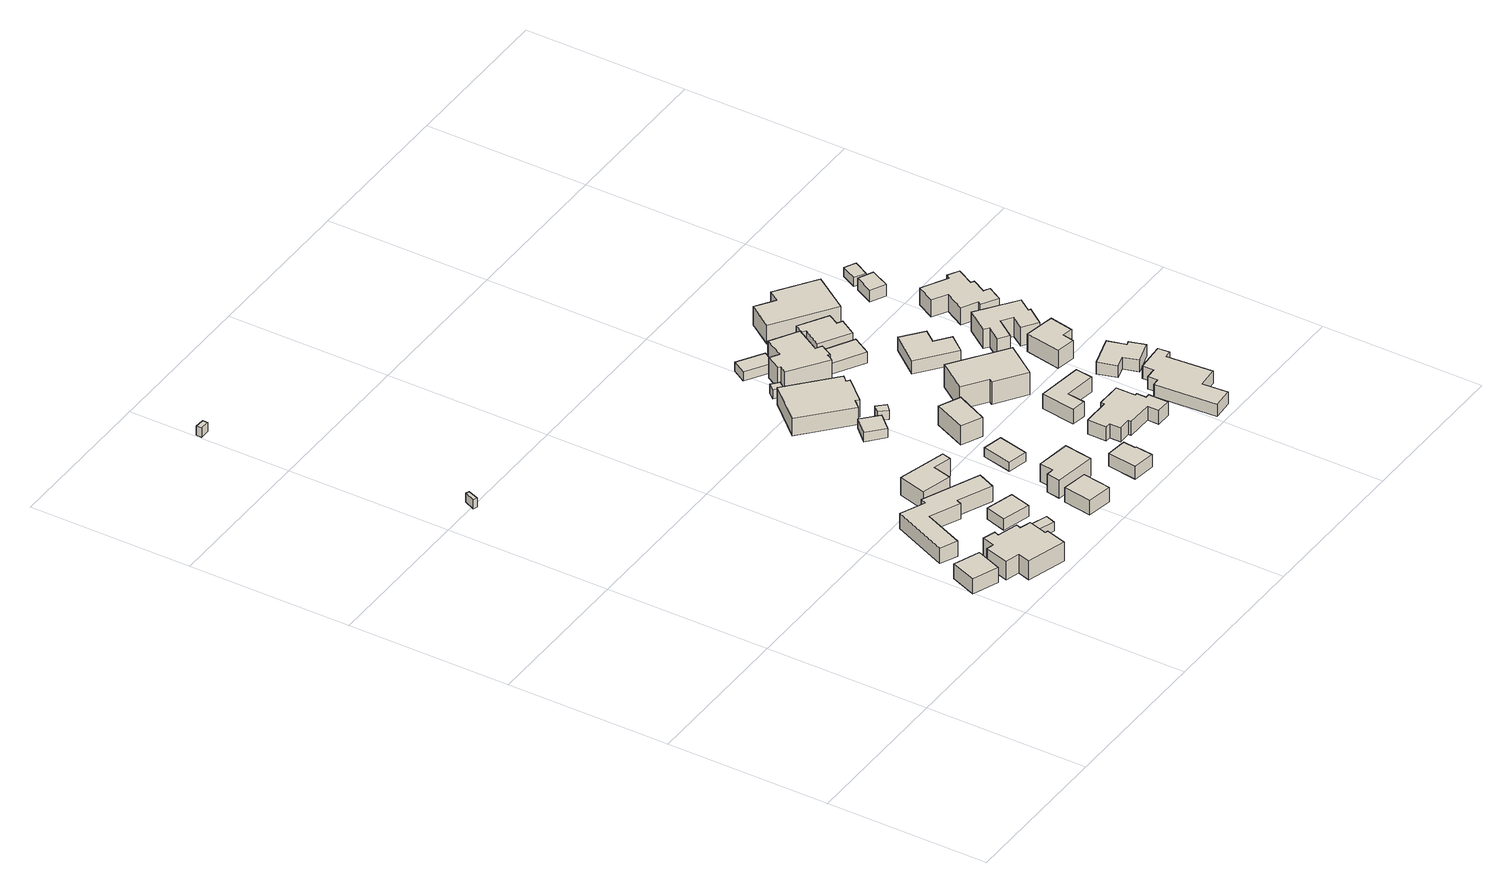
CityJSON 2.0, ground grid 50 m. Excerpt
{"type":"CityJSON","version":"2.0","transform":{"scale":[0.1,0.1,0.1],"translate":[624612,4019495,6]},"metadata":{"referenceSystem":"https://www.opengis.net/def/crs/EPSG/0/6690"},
"CityObjects":{
"building1":{"type":"Building","attributes":{"class":"3001","usage":"451","storeysAboveGround":9999,"BuildingDetailAttribute.buildingStructureType":"611","BuildingDetailAttribute.buildingStructureOrgType":"Null","BuildingDetailAttribute.urbanPlanType":"21","BuildingDetailAttribute.districtsAndZonesType":"Null","BuildingDetailAttribute.landUseType":"202","BuildingDetailAttribute.orgUsage":"20","BuildingDetailAttribute.specifiedBuildingCoverageRate":-9999,"BuildingDetailAttribute.specifiedFloorAreaRate":-9999,"BuildingDetailAttribute.surveyYear":2023,"BuildingIDAttribute.prefecture":"17","BuildingIDAttribute.city":"17206"},"geometry":[{"type":"Solid","lod":"1","boundaries":[[[[0,1,2,3]],[[2,4,5,3]],[[1,6,4,2]],[[0,7,6,1]],[[3,5,7,0]],[[4,6,7,5]]]]}]},
"building2":{"type":"Building","attributes":{"class":"3001","usage":"411","measuredHeight":5.5,"storeysAboveGround":9999,"BuildingDetailAttribute.buildingStructureType":"611","BuildingDetailAttribute.buildingStructureOrgType":"Null","BuildingDetailAttribute.urbanPlanType":"21","BuildingDetailAttribute.districtsAndZonesType":"Null","BuildingDetailAttribute.landUseType":"211","BuildingDetailAttribute.orgUsage":"6","BuildingDetailAttribute.specifiedBuildingCoverageRate":-9999,"BuildingDetailAttribute.specifiedFloorAreaRate":-9999,"BuildingDetailAttribute.surveyYear":2023,"BuildingIDAttribute.prefecture":"17","BuildingIDAttribute.city":"17206"},"geometry":[{"type":"Solid","lod":"1","boundaries":[[[[8,9,10,11]],[[10,12,13,11]],[[9,14,12,10]],[[8,15,14,9]],[[11,13,15,8]],[[12,14,15,13]]]]}]},
"building3":{"type":"Building","attributes":{"class":"3001","usage":"451","storeysAboveGround":9999,"RiverFloodingRiskAttribute.description":"2","RiverFloodingRiskAttribute.rank":"2","RiverFloodingRiskAttribute.depth":1.17,"RiverFloodingRiskAttribute.adminType":"2","RiverFloodingRiskAttribute.scale":"1","RiverFloodingRiskAttribute.duration":24.2,"BuildingDetailAttribute.buildingStructureType":"611","BuildingDetailAttribute.buildingStructureOrgType":"Null","BuildingDetailAttribute.urbanPlanType":"21","BuildingDetailAttribute.districtsAndZonesType":"Null","BuildingDetailAttribute.landUseType":"202","BuildingDetailAttribute.orgUsage":"20","BuildingDetailAttribute.specifiedBuildingCoverageRate":-9999,"BuildingDetailAttribute.specifiedFloorAreaRate":-9999,"BuildingDetailAttribute.surveyYear":2023,"BuildingIDAttribute.prefecture":"17","BuildingIDAttribute.city":"17206"},"geometry":[{"type":"Solid","lod":"1","boundaries":[[[[16,17,18,19]],[[18,20,21,19]],[[17,22,20,18]],[[16,23,22,17]],[[19,21,23,16]],[[20,22,23,21]]]]}]},
"building4":{"type":"Building","attributes":{"class":"3001","usage":"411","measuredHeight":7.7,"storeysAboveGround":9999,"RiverFloodingRiskAttribute.description":"2","RiverFloodingRiskAttribute.rank":"2","RiverFloodingRiskAttribute.depth":2.24,"RiverFloodingRiskAttribute.adminType":"2","RiverFloodingRiskAttribute.scale":"1","RiverFloodingRiskAttribute.duration":19.4,"BuildingDetailAttribute.buildingStructureType":"611","BuildingDetailAttribute.buildingStructureOrgType":"Null","BuildingDetailAttribute.urbanPlanType":"21","BuildingDetailAttribute.districtsAndZonesType":"Null","BuildingDetailAttribute.landUseType":"211","BuildingDetailAttribute.orgUsage":"6","BuildingDetailAttribute.specifiedBuildingCoverageRate":-9999,"BuildingDetailAttribute.specifiedFloorAreaRate":-9999,"BuildingDetailAttribute.surveyYear":2023,"BuildingIDAttribute.prefecture":"17","BuildingIDAttribute.city":"17206"},"geometry":[{"type":"Solid","lod":"1","boundaries":[[[[24,25,26,27,28,29,30,31,32,33,34,35,36,37]],[[36,38,39,37]],[[35,40,38,36]],[[34,41,40,35]],[[33,42,41,34]],[[32,43,42,33]],[[31,44,43,32]],[[30,45,44,31]],[[29,46,45,30]],[[28,47,46,29]],[[27,48,47,28]],[[26,49,48,27]],[[25,50,49,26]],[[24,51,50,25]],[[37,39,51,24]],[[38,40,41,42,43,44,45,46,47,48,49,50,51,39]]]]}]},
"building5":{"type":"Building","attributes":{"class":"3001","usage":"441","measuredHeight":7.3,"storeysAboveGround":9999,"RiverFloodingRiskAttribute.description":"2","RiverFloodingRiskAttribute.rank":"2","RiverFloodingRiskAttribute.depth":2.4,"RiverFloodingRiskAttribute.adminType":"2","RiverFloodingRiskAttribute.scale":"1","RiverFloodingRiskAttribute.duration":19.3,"BuildingDetailAttribute.buildingStructureType":"611","BuildingDetailAttribute.buildingStructureOrgType":"Null","BuildingDetailAttribute.urbanPlanType":"21","BuildingDetailAttribute.districtsAndZonesType":"Null","BuildingDetailAttribute.landUseType":"213","BuildingDetailAttribute.orgUsage":"17","BuildingDetailAttribute.specifiedBuildingCoverageRate":-9999,"BuildingDetailAttribute.specifiedFloorAreaRate":-9999,"BuildingDetailAttribute.surveyYear":2023,"BuildingIDAttribute.prefecture":"17","BuildingIDAttribute.city":"17206"},"geometry":[{"type":"Solid","lod":"1","boundaries":[[[[52,53,54,55,56,57,58,59,60,61]],[[60,62,63,61]],[[59,64,62,60]],[[58,65,64,59]],[[57,66,65,58]],[[56,67,66,57]],[[55,68,67,56]],[[54,69,68,55]],[[53,70,69,54]],[[52,71,70,53]],[[61,63,71,52]],[[62,64,65,66,67,68,69,70,71,63]]]]}]},
"building6":{"type":"Building","attributes":{"class":"3001","usage":"411","storeysAboveGround":9999,"RiverFloodingRiskAttribute.description":"2","RiverFloodingRiskAttribute.rank":"2","RiverFloodingRiskAttribute.depth":2.48,"RiverFloodingRiskAttribute.adminType":"2","RiverFloodingRiskAttribute.scale":"1","RiverFloodingRiskAttribute.duration":17.8,"BuildingDetailAttribute.buildingStructureType":"611","BuildingDetailAttribute.buildingStructureOrgType":"Null","BuildingDetailAttribute.urbanPlanType":"21","BuildingDetailAttribute.districtsAndZonesType":"Null","BuildingDetailAttribute.landUseType":"211","BuildingDetailAttribute.orgUsage":"6","BuildingDetailAttribute.specifiedBuildingCoverageRate":-9999,"BuildingDetailAttribute.specifiedFloorAreaRate":-9999,"BuildingDetailAttribute.surveyYear":2023,"BuildingIDAttribute.prefecture":"17","BuildingIDAttribute.city":"17206"},"geometry":[{"type":"Solid","lod":"1","boundaries":[[[[72,73,74,75]],[[74,76,77,75]],[[73,78,76,74]],[[72,79,78,73]],[[75,77,79,72]],[[76,78,79,77]]]]}]},
"building7":{"type":"Building","attributes":{"class":"3001","usage":"441","measuredHeight":4.5,"storeysAboveGround":9999,"RiverFloodingRiskAttribute.description":"2","RiverFloodingRiskAttribute.rank":"2","RiverFloodingRiskAttribute.depth":2.52,"RiverFloodingRiskAttribute.adminType":"2","RiverFloodingRiskAttribute.scale":"1","RiverFloodingRiskAttribute.duration":17.8,"BuildingDetailAttribute.buildingStructureType":"611","BuildingDetailAttribute.buildingStructureOrgType":"Null","BuildingDetailAttribute.urbanPlanType":"21","BuildingDetailAttribute.districtsAndZonesType":"Null","BuildingDetailAttribute.landUseType":"213","BuildingDetailAttribute.orgUsage":"17","BuildingDetailAttribute.specifiedBuildingCoverageRate":-9999,"BuildingDetailAttribute.specifiedFloorAreaRate":-9999,"BuildingDetailAttribute.surveyYear":2023,"BuildingIDAttribute.prefecture":"17","BuildingIDAttribute.city":"17206"},"geometry":[{"type":"Solid","lod":"1","boundaries":[[[[80,81,82,83]],[[82,84,85,83]],[[81,86,84,82]],[[80,87,86,81]],[[83,85,87,80]],[[84,86,87,85]]]]}]},
"building8":{"type":"Building","attributes":{"class":"3001","usage":"411","measuredHeight":6.6,"storeysAboveGround":9999,"RiverFloodingRiskAttribute.description":"2","RiverFloodingRiskAttribute.rank":"2","RiverFloodingRiskAttribute.depth":2.55,"RiverFloodingRiskAttribute.adminType":"2","RiverFloodingRiskAttribute.scale":"1","RiverFloodingRiskAttribute.duration":19.3,"BuildingDetailAttribute.buildingStructureType":"611","BuildingDetailAttribute.buildingStructureOrgType":"Null","BuildingDetailAttribute.urbanPlanType":"21","BuildingDetailAttribute.districtsAndZonesType":"Null","BuildingDetailAttribute.landUseType":"211","BuildingDetailAttribute.orgUsage":"6","BuildingDetailAttribute.specifiedBuildingCoverageRate":-9999,"BuildingDetailAttribute.specifiedFloorAreaRate":-9999,"BuildingDetailAttribute.surveyYear":2023,"BuildingIDAttribute.prefecture":"17","BuildingIDAttribute.city":"17206"},"geometry":[{"type":"Solid","lod":"1","boundaries":[[[[88,89,90,91,92,93]],[[92,94,95,93]],[[91,96,94,92]],[[90,97,96,91]],[[89,98,97,90]],[[88,99,98,89]],[[93,95,99,88]],[[94,96,97,98,99,95]]]]}]},
"building9":{"type":"Building","attributes":{"class":"3001","usage":"411","measuredHeight":6.2,"storeysAboveGround":9999,"RiverFloodingRiskAttribute.description":"2","RiverFloodingRiskAttribute.rank":"2","RiverFloodingRiskAttribute.depth":1.93,"RiverFloodingRiskAttribute.adminType":"2","RiverFloodingRiskAttribute.scale":"1","RiverFloodingRiskAttribute.duration":17.8,"BuildingDetailAttribute.buildingStructureType":"611","BuildingDetailAttribute.buildingStructureOrgType":"Null","BuildingDetailAttribute.urbanPlanType":"21","BuildingDetailAttribute.districtsAndZonesType":"Null","BuildingDetailAttribute.landUseType":"211","BuildingDetailAttribute.orgUsage":"6","BuildingDetailAttribute.specifiedBuildingCoverageRate":-9999,"BuildingDetailAttribute.specifiedFloorAreaRate":-9999,"BuildingDetailAttribute.surveyYear":2023,"BuildingIDAttribute.prefecture":"17","BuildingIDAttribute.city":"17206"},"geometry":[{"type":"Solid","lod":"1","boundaries":[[[[100,101,102,103]],[[102,104,105,103]],[[101,106,104,102]],[[100,107,106,101]],[[103,105,107,100]],[[104,106,107,105]]]]}]},
"building10":{"type":"Building","attributes":{"class":"3001","usage":"411","measuredHeight":7.2,"storeysAboveGround":9999,"RiverFloodingRiskAttribute.description":"2","RiverFloodingRiskAttribute.rank":"2","RiverFloodingRiskAttribute.depth":1.44,"RiverFloodingRiskAttribute.adminType":"2","RiverFloodingRiskAttribute.scale":"1","RiverFloodingRiskAttribute.duration":17.8,"BuildingDetailAttribute.buildingStructureType":"611","BuildingDetailAttribute.buildingStructureOrgType":"Null","BuildingDetailAttribute.urbanPlanType":"21","BuildingDetailAttribute.districtsAndZonesType":"Null","BuildingDetailAttribute.landUseType":"211","BuildingDetailAttribute.orgUsage":"6","BuildingDetailAttribute.specifiedBuildingCoverageRate":-9999,"BuildingDetailAttribute.specifiedFloorAreaRate":-9999,"BuildingDetailAttribute.surveyYear":2023,"BuildingIDAttribute.prefecture":"17","BuildingIDAttribute.city":"17206"},"geometry":[{"type":"Solid","lod":"1","boundaries":[[[[108,109,110,111,112,113]],[[112,114,115,113]],[[111,116,114,112]],[[110,117,116,111]],[[109,118,117,110]],[[108,119,118,109]],[[113,115,119,108]],[[114,116,117,118,119,115]]]]}]},
"building11":{"type":"Building","attributes":{"class":"3001","usage":"411","storeysAboveGround":9999,"RiverFloodingRiskAttribute.description":"2","RiverFloodingRiskAttribute.rank":"2","RiverFloodingRiskAttribute.depth":2.21,"RiverFloodingRiskAttribute.adminType":"2","RiverFloodingRiskAttribute.scale":"1","RiverFloodingRiskAttribute.duration":19.3,"BuildingDetailAttribute.buildingStructureType":"611","BuildingDetailAttribute.buildingStructureOrgType":"Null","BuildingDetailAttribute.urbanPlanType":"21","BuildingDetailAttribute.districtsAndZonesType":"Null","BuildingDetailAttribute.landUseType":"211","BuildingDetailAttribute.orgUsage":"6","BuildingDetailAttribute.specifiedBuildingCoverageRate":-9999,"BuildingDetailAttribute.specifiedFloorAreaRate":-9999,"BuildingDetailAttribute.surveyYear":2023,"BuildingIDAttribute.prefecture":"17","BuildingIDAttribute.city":"17206"},"geometry":[{"type":"Solid","lod":"1","boundaries":[[[[120,121,122,123]],[[122,124,125,123]],[[121,126,124,122]],[[120,127,126,121]],[[123,125,127,120]],[[124,126,127,125]]]]}]},
"building12":{"type":"Building","attributes":{"class":"3001","usage":"411","measuredHeight":3,"storeysAboveGround":9999,"RiverFloodingRiskAttribute.description":"2","RiverFloodingRiskAttribute.rank":"2","RiverFloodingRiskAttribute.depth":2.36,"RiverFloodingRiskAttribute.adminType":"2","RiverFloodingRiskAttribute.scale":"1","RiverFloodingRiskAttribute.duration":14.8,"BuildingDetailAttribute.buildingStructureType":"611","BuildingDetailAttribute.buildingStructureOrgType":"Null","BuildingDetailAttribute.urbanPlanType":"21","BuildingDetailAttribute.districtsAndZonesType":"Null","BuildingDetailAttribute.landUseType":"211","BuildingDetailAttribute.orgUsage":"6","BuildingDetailAttribute.specifiedBuildingCoverageRate":-9999,"BuildingDetailAttribute.specifiedFloorAreaRate":-9999,"BuildingDetailAttribute.surveyYear":2023,"BuildingIDAttribute.prefecture":"17","BuildingIDAttribute.city":"17206"},"geometry":[{"type":"Solid","lod":"1","boundaries":[[[[128,129,130,131]],[[130,132,133,131]],[[129,134,132,130]],[[128,135,134,129]],[[131,133,135,128]],[[132,134,135,133]]]]}]},
"building13":{"type":"Building","attributes":{"class":"3001","usage":"411","measuredHeight":5.6,"storeysAboveGround":9999,"RiverFloodingRiskAttribute.description":"2","RiverFloodingRiskAttribute.rank":"1","RiverFloodingRiskAttribute.depth":0.11,"RiverFloodingRiskAttribute.adminType":"2","RiverFloodingRiskAttribute.scale":"1","RiverFloodingRiskAttribute.duration":10.4,"BuildingDetailAttribute.buildingStructureType":"611","BuildingDetailAttribute.buildingStructureOrgType":"Null","BuildingDetailAttribute.urbanPlanType":"21","BuildingDetailAttribute.districtsAndZonesType":"Null","BuildingDetailAttribute.landUseType":"211","BuildingDetailAttribute.orgUsage":"6","BuildingDetailAttribute.specifiedBuildingCoverageRate":-9999,"BuildingDetailAttribute.specifiedFloorAreaRate":-9999,"BuildingDetailAttribute.surveyYear":2023,"BuildingIDAttribute.prefecture":"17","BuildingIDAttribute.city":"17206"},"geometry":[{"type":"Solid","lod":"1","boundaries":[[[[136,137,138,139,140,141]],[[140,142,143,141]],[[139,144,142,140]],[[138,145,144,139]],[[137,146,145,138]],[[136,147,146,137]],[[141,143,147,136]],[[142,144,145,146,147,143]]]]}]},
"building14":{"type":"Building","attributes":{"class":"3001","usage":"422","measuredHeight":7.5,"storeysAboveGround":9999,"RiverFloodingRiskAttribute.description":"2","RiverFloodingRiskAttribute.rank":"2","RiverFloodingRiskAttribute.depth":2.3,"RiverFloodingRiskAttribute.adminType":"2","RiverFloodingRiskAttribute.scale":"1","RiverFloodingRiskAttribute.duration":18.1,"BuildingDetailAttribute.buildingStructureType":"611","BuildingDetailAttribute.buildingStructureOrgType":"Null","BuildingDetailAttribute.urbanPlanType":"21","BuildingDetailAttribute.districtsAndZonesType":"Null","BuildingDetailAttribute.landUseType":"214","BuildingDetailAttribute.orgUsage":"13","BuildingDetailAttribute.specifiedBuildingCoverageRate":-9999,"BuildingDetailAttribute.specifiedFloorAreaRate":-9999,"BuildingDetailAttribute.surveyYear":2023,"BuildingIDAttribute.prefecture":"17","BuildingIDAttribute.city":"17206"},"geometry":[{"type":"Solid","lod":"1","boundaries":[[[[148,149,150,151,152,153,154,155]],[[154,156,157,155]],[[153,158,156,154]],[[152,159,158,153]],[[151,160,159,152]],[[150,161,160,151]],[[149,162,161,150]],[[148,163,162,149]],[[155,157,163,148]],[[156,158,159,160,161,162,163,157]]]]}]},
"building15":{"type":"Building","attributes":{"class":"3001","usage":"411","measuredHeight":7,"storeysAboveGround":9999,"RiverFloodingRiskAttribute.description":"2","RiverFloodingRiskAttribute.rank":"2","RiverFloodingRiskAttribute.depth":2.15,"RiverFloodingRiskAttribute.adminType":"2","RiverFloodingRiskAttribute.scale":"1","RiverFloodingRiskAttribute.duration":19.3,"BuildingDetailAttribute.buildingStructureType":"611","BuildingDetailAttribute.buildingStructureOrgType":"Null","BuildingDetailAttribute.urbanPlanType":"21","BuildingDetailAttribute.districtsAndZonesType":"Null","BuildingDetailAttribute.landUseType":"211","BuildingDetailAttribute.orgUsage":"6","BuildingDetailAttribute.specifiedBuildingCoverageRate":-9999,"BuildingDetailAttribute.specifiedFloorAreaRate":-9999,"BuildingDetailAttribute.surveyYear":2023,"BuildingIDAttribute.prefecture":"17","BuildingIDAttribute.city":"17206"},"geometry":[{"type":"Solid","lod":"1","boundaries":[[[[164,165,166,167]],[[166,168,169,167]],[[165,170,168,166]],[[164,171,170,165]],[[167,169,171,164]],[[168,170,171,169]]]]}]},
"building16":{"type":"Building","attributes":{"class":"3001","usage":"421","storeysAboveGround":9999,"RiverFloodingRiskAttribute.description":"2","RiverFloodingRiskAttribute.rank":"2","RiverFloodingRiskAttribute.depth":2.37,"RiverFloodingRiskAttribute.adminType":"2","RiverFloodingRiskAttribute.scale":"1","RiverFloodingRiskAttribute.duration":14.8,"BuildingDetailAttribute.buildingStructureType":"611","BuildingDetailAttribute.buildingStructureOrgType":"Null","BuildingDetailAttribute.urbanPlanType":"21","BuildingDetailAttribute.districtsAndZonesType":"Null","BuildingDetailAttribute.landUseType":"214","BuildingDetailAttribute.orgUsage":"11","BuildingDetailAttribute.specifiedBuildingCoverageRate":-9999,"BuildingDetailAttribute.specifiedFloorAreaRate":-9999,"BuildingDetailAttribute.surveyYear":2023,"BuildingIDAttribute.prefecture":"17","BuildingIDAttribute.city":"17206"},"geometry":[{"type":"Solid","lod":"1","boundaries":[[[[172,173,174,175]],[[174,176,177,175]],[[173,178,176,174]],[[172,179,178,173]],[[175,177,179,172]],[[176,178,179,177]]]]}]},
"building17":{"type":"Building","attributes":{"class":"3001","usage":"411","storeysAboveGround":9999,"RiverFloodingRiskAttribute.description":"2","RiverFloodingRiskAttribute.rank":"2","RiverFloodingRiskAttribute.depth":2.39,"RiverFloodingRiskAttribute.adminType":"2","RiverFloodingRiskAttribute.scale":"1","RiverFloodingRiskAttribute.duration":27.5,"BuildingDetailAttribute.buildingStructureType":"611","BuildingDetailAttribute.buildingStructureOrgType":"Null","BuildingDetailAttribute.urbanPlanType":"21","BuildingDetailAttribute.districtsAndZonesType":"Null","BuildingDetailAttribute.landUseType":"211","BuildingDetailAttribute.orgUsage":"6","BuildingDetailAttribute.specifiedBuildingCoverageRate":-9999,"BuildingDetailAttribute.specifiedFloorAreaRate":-9999,"BuildingDetailAttribute.surveyYear":2023,"BuildingIDAttribute.prefecture":"17","BuildingIDAttribute.city":"17206"},"geometry":[{"type":"Solid","lod":"1","boundaries":[[[[180,181,182,183]],[[182,184,185,183]],[[181,186,184,182]],[[180,187,186,181]],[[183,185,187,180]],[[184,186,187,185]]]]}]},
"building18":{"type":"Building","attributes":{"class":"3003","usage":"411","storeysAboveGround":9999,"RiverFloodingRiskAttribute.description":"2","RiverFloodingRiskAttribute.rank":"2","RiverFloodingRiskAttribute.depth":2.56,"RiverFloodingRiskAttribute.adminType":"2","RiverFloodingRiskAttribute.scale":"1","RiverFloodingRiskAttribute.duration":27.5,"BuildingDetailAttribute.buildingStructureType":"611","BuildingDetailAttribute.buildingStructureOrgType":"Null","BuildingDetailAttribute.urbanPlanType":"21","BuildingDetailAttribute.districtsAndZonesType":"Null","BuildingDetailAttribute.landUseType":"211","BuildingDetailAttribute.orgUsage":"6","BuildingDetailAttribute.specifiedBuildingCoverageRate":-9999,"BuildingDetailAttribute.specifiedFloorAreaRate":-9999,"BuildingDetailAttribute.surveyYear":2023,"BuildingIDAttribute.prefecture":"17","BuildingIDAttribute.city":"17206"},"geometry":[{"type":"Solid","lod":"1","boundaries":[[[[188,189,190,191]],[[190,192,193,191]],[[189,194,192,190]],[[188,195,194,189]],[[191,193,195,188]],[[192,194,195,193]]]]}]},
"building19":{"type":"Building","attributes":{"class":"3001","usage":"411","measuredHeight":7.6,"storeysAboveGround":9999,"RiverFloodingRiskAttribute.description":"2","RiverFloodingRiskAttribute.rank":"1","RiverFloodingRiskAttribute.depth":0.13,"RiverFloodingRiskAttribute.adminType":"2","RiverFloodingRiskAttribute.scale":"1","RiverFloodingRiskAttribute.duration":8.1,"BuildingDetailAttribute.buildingStructureType":"611","BuildingDetailAttribute.buildingStructureOrgType":"Null","BuildingDetailAttribute.urbanPlanType":"21","BuildingDetailAttribute.districtsAndZonesType":"Null","BuildingDetailAttribute.landUseType":"211","BuildingDetailAttribute.orgUsage":"6","BuildingDetailAttribute.specifiedBuildingCoverageRate":-9999,"BuildingDetailAttribute.specifiedFloorAreaRate":-9999,"BuildingDetailAttribute.surveyYear":2023,"BuildingIDAttribute.prefecture":"17","BuildingIDAttribute.city":"17206"},"geometry":[{"type":"Solid","lod":"1","boundaries":[[[[196,197,198,199,200,201,202,203,204,205,206,207,208,209,210,211]],[[210,212,213,211]],[[209,214,212,210]],[[208,215,214,209]],[[207,216,215,208]],[[206,217,216,207]],[[205,218,217,206]],[[204,219,218,205]],[[203,220,219,204]],[[202,221,220,203]],[[201,222,221,202]],[[200,223,222,201]],[[199,224,223,200]],[[198,225,224,199]],[[197,226,225,198]],[[196,227,226,197]],[[211,213,227,196]],[[212,214,215,216,217,218,219,220,221,222,223,224,225,226,227,213]]]]}]},
"building20":{"type":"Building","attributes":{"class":"3001","usage":"411","measuredHeight":7.5,"storeysAboveGround":9999,"RiverFloodingRiskAttribute.description":"2","RiverFloodingRiskAttribute.rank":"2","RiverFloodingRiskAttribute.depth":2.42,"RiverFloodingRiskAttribute.adminType":"2","RiverFloodingRiskAttribute.scale":"1","RiverFloodingRiskAttribute.duration":27.5,"BuildingDetailAttribute.buildingStructureType":"611","BuildingDetailAttribute.buildingStructureOrgType":"Null","BuildingDetailAttribute.urbanPlanType":"21","BuildingDetailAttribute.districtsAndZonesType":"Null","BuildingDetailAttribute.landUseType":"211","BuildingDetailAttribute.orgUsage":"6","BuildingDetailAttribute.specifiedBuildingCoverageRate":-9999,"BuildingDetailAttribute.specifiedFloorAreaRate":-9999,"BuildingDetailAttribute.surveyYear":2023,"BuildingIDAttribute.prefecture":"17","BuildingIDAttribute.city":"17206"},"geometry":[{"type":"Solid","lod":"1","boundaries":[[[[228,229,230,231,232,233,234,235,236,237,238,239]],[[238,240,241,239]],[[237,242,240,238]],[[236,243,242,237]],[[235,244,243,236]],[[234,245,244,235]],[[233,246,245,234]],[[232,247,246,233]],[[231,248,247,232]],[[230,249,248,231]],[[229,250,249,230]],[[228,251,250,229]],[[239,241,251,228]],[[240,242,243,244,245,246,247,248,249,250,251,241]]]]}]},
"building21":{"type":"Building","attributes":{"class":"3001","usage":"441","measuredHeight":6.1,"storeysAboveGround":9999,"RiverFloodingRiskAttribute.description":"2","RiverFloodingRiskAttribute.rank":"1","RiverFloodingRiskAttribute.depth":0.47,"RiverFloodingRiskAttribute.adminType":"2","RiverFloodingRiskAttribute.scale":"1","RiverFloodingRiskAttribute.duration":14.7,"BuildingDetailAttribute.buildingStructureType":"611","BuildingDetailAttribute.buildingStructureOrgType":"Null","BuildingDetailAttribute.urbanPlanType":"21","BuildingDetailAttribute.districtsAndZonesType":"Null","BuildingDetailAttribute.landUseType":"213","BuildingDetailAttribute.orgUsage":"18","BuildingDetailAttribute.specifiedBuildingCoverageRate":-9999,"BuildingDetailAttribute.specifiedFloorAreaRate":-9999,"BuildingDetailAttribute.surveyYear":2023,"BuildingIDAttribute.prefecture":"17","BuildingIDAttribute.city":"17206"},"geometry":[{"type":"Solid","lod":"1","boundaries":[[[[252,253,254,255,256,257]],[[256,258,259,257]],[[255,260,258,256]],[[254,261,260,255]],[[253,262,261,254]],[[252,263,262,253]],[[257,259,263,252]],[[258,260,261,262,263,259]]]]}]},
"building22":{"type":"Building","attributes":{"class":"3001","usage":"411","measuredHeight":9.8,"storeysAboveGround":9999,"RiverFloodingRiskAttribute.description":"2","RiverFloodingRiskAttribute.rank":"2","RiverFloodingRiskAttribute.depth":1.09,"RiverFloodingRiskAttribute.adminType":"2","RiverFloodingRiskAttribute.scale":"1","RiverFloodingRiskAttribute.duration":14.8,"BuildingDetailAttribute.buildingStructureType":"611","BuildingDetailAttribute.buildingStructureOrgType":"Null","BuildingDetailAttribute.urbanPlanType":"21","BuildingDetailAttribute.districtsAndZonesType":"Null","BuildingDetailAttribute.landUseType":"211","BuildingDetailAttribute.orgUsage":"6","BuildingDetailAttribute.specifiedBuildingCoverageRate":-9999,"BuildingDetailAttribute.specifiedFloorAreaRate":-9999,"BuildingDetailAttribute.surveyYear":2023,"BuildingIDAttribute.prefecture":"17","BuildingIDAttribute.city":"17206"},"geometry":[{"type":"Solid","lod":"1","boundaries":[[[[264,265,266,267,268,269]],[[268,270,271,269]],[[267,272,270,268]],[[266,273,272,267]],[[265,274,273,266]],[[264,275,274,265]],[[269,271,275,264]],[[270,272,273,274,275,271]]]]}]},
"building23":{"type":"Building","attributes":{"class":"3003","usage":"411","measuredHeight":3.8,"storeysAboveGround":9999,"RiverFloodingRiskAttribute.description":"2","RiverFloodingRiskAttribute.rank":"2","RiverFloodingRiskAttribute.depth":2.43,"RiverFloodingRiskAttribute.adminType":"2","RiverFloodingRiskAttribute.scale":"1","RiverFloodingRiskAttribute.duration":18.1,"BuildingDetailAttribute.buildingStructureType":"611","BuildingDetailAttribute.buildingStructureOrgType":"Null","BuildingDetailAttribute.urbanPlanType":"21","BuildingDetailAttribute.districtsAndZonesType":"Null","BuildingDetailAttribute.landUseType":"211","BuildingDetailAttribute.orgUsage":"6","BuildingDetailAttribute.specifiedBuildingCoverageRate":-9999,"BuildingDetailAttribute.specifiedFloorAreaRate":-9999,"BuildingDetailAttribute.surveyYear":2023,"BuildingIDAttribute.prefecture":"17","BuildingIDAttribute.city":"17206"},"geometry":[{"type":"Solid","lod":"1","boundaries":[[[[276,230,229,277,278]],[[277,279,280,278]],[[229,281,279,277]],[[230,282,281,229]],[[276,283,282,230]],[[278,280,283,276]],[[279,281,282,283,280]]]]}]},
"building24":{"type":"Building","attributes":{"class":"3001","usage":"411","measuredHeight":6.1,"storeysAboveGround":9999,"RiverFloodingRiskAttribute.description":"2","RiverFloodingRiskAttribute.rank":"2","RiverFloodingRiskAttribute.depth":1.95,"RiverFloodingRiskAttribute.adminType":"2","RiverFloodingRiskAttribute.scale":"1","RiverFloodingRiskAttribute.duration":18.1,"BuildingDetailAttribute.buildingStructureType":"611","BuildingDetailAttribute.buildingStructureOrgType":"Null","BuildingDetailAttribute.urbanPlanType":"21","BuildingDetailAttribute.districtsAndZonesType":"Null","BuildingDetailAttribute.landUseType":"211","BuildingDetailAttribute.orgUsage":"6","BuildingDetailAttribute.specifiedBuildingCoverageRate":-9999,"BuildingDetailAttribute.specifiedFloorAreaRate":-9999,"BuildingDetailAttribute.surveyYear":2023,"BuildingIDAttribute.prefecture":"17","BuildingIDAttribute.city":"17206"},"geometry":[{"type":"Solid","lod":"1","boundaries":[[[[284,285,286,287,288,289]],[[288,290,291,289]],[[287,292,290,288]],[[286,293,292,287]],[[285,294,293,286]],[[284,295,294,285]],[[289,291,295,284]],[[290,292,293,294,295,291]]]]}]},
"building25":{"type":"Building","attributes":{"class":"3001","usage":"411","measuredHeight":5,"storeysAboveGround":9999,"RiverFloodingRiskAttribute.description":"2","RiverFloodingRiskAttribute.rank":"2","RiverFloodingRiskAttribute.depth":2.46,"RiverFloodingRiskAttribute.adminType":"2","RiverFloodingRiskAttribute.scale":"1","RiverFloodingRiskAttribute.duration":27.5,"BuildingDetailAttribute.buildingStructureType":"611","BuildingDetailAttribute.buildingStructureOrgType":"Null","BuildingDetailAttribute.urbanPlanType":"21","BuildingDetailAttribute.districtsAndZonesType":"Null","BuildingDetailAttribute.landUseType":"211","BuildingDetailAttribute.orgUsage":"6","BuildingDetailAttribute.specifiedBuildingCoverageRate":-9999,"BuildingDetailAttribute.specifiedFloorAreaRate":-9999,"BuildingDetailAttribute.surveyYear":2023,"BuildingIDAttribute.prefecture":"17","BuildingIDAttribute.city":"17206"},"geometry":[{"type":"Solid","lod":"1","boundaries":[[[[296,297,298,299,300,301,302,303]],[[302,304,305,303]],[[301,306,304,302]],[[300,307,306,301]],[[299,308,307,300]],[[298,309,308,299]],[[297,310,309,298]],[[296,311,310,297]],[[303,305,311,296]],[[304,306,307,308,309,310,311,305]]]]}]},
"building26":{"type":"Building","attributes":{"class":"3001","usage":"411","measuredHeight":7.2,"storeysAboveGround":9999,"RiverFloodingRiskAttribute.description":"2","RiverFloodingRiskAttribute.rank":"2","RiverFloodingRiskAttribute.depth":0.66,"RiverFloodingRiskAttribute.adminType":"2","RiverFloodingRiskAttribute.scale":"2","RiverFloodingRiskAttribute.duration":0,"BuildingDetailAttribute.buildingStructureType":"611","BuildingDetailAttribute.buildingStructureOrgType":"Null","BuildingDetailAttribute.urbanPlanType":"21","BuildingDetailAttribute.districtsAndZonesType":"Null","BuildingDetailAttribute.landUseType":"211","BuildingDetailAttribute.orgUsage":"6","BuildingDetailAttribute.specifiedBuildingCoverageRate":-9999,"BuildingDetailAttribute.specifiedFloorAreaRate":-9999,"BuildingDetailAttribute.surveyYear":2023,"BuildingIDAttribute.prefecture":"17","BuildingIDAttribute.city":"17206"},"geometry":[{"type":"Solid","lod":"1","boundaries":[[[[312,313,314,315,316,317,318,319,320,321,322,323]],[[322,324,325,323]],[[321,326,324,322]],[[320,327,326,321]],[[319,328,327,320]],[[318,329,328,319]],[[317,330,329,318]],[[316,331,330,317]],[[315,332,331,316]],[[314,333,332,315]],[[313,334,333,314]],[[312,335,334,313]],[[323,325,335,312]],[[324,326,327,328,329,330,331,332,333,334,335,325]]]]}]},
"building27":{"type":"Building","attributes":{"class":"3001","usage":"411","measuredHeight":8.7,"storeysAboveGround":9999,"RiverFloodingRiskAttribute.description":"2","RiverFloodingRiskAttribute.rank":"2","RiverFloodingRiskAttribute.depth":2.42,"RiverFloodingRiskAttribute.adminType":"2","RiverFloodingRiskAttribute.scale":"1","RiverFloodingRiskAttribute.duration":27.5,"BuildingDetailAttribute.buildingStructureType":"611","BuildingDetailAttribute.buildingStructureOrgType":"Null","BuildingDetailAttribute.urbanPlanType":"21","BuildingDetailAttribute.districtsAndZonesType":"Null","BuildingDetailAttribute.landUseType":"211","BuildingDetailAttribute.orgUsage":"6","BuildingDetailAttribute.specifiedBuildingCoverageRate":-9999,"BuildingDetailAttribute.specifiedFloorAreaRate":-9999,"BuildingDetailAttribute.surveyYear":2023,"BuildingIDAttribute.prefecture":"17","BuildingIDAttribute.city":"17206"},"geometry":[{"type":"Solid","lod":"1","boundaries":[[[[336,337,338,339,340,341]],[[340,342,343,341]],[[339,344,342,340]],[[338,345,344,339]],[[337,346,345,338]],[[336,347,346,337]],[[341,343,347,336]],[[342,344,345,346,347,343]]]]}]},
"building28":{"type":"Building","attributes":{"class":"3001","usage":"411","measuredHeight":7.4,"storeysAboveGround":9999,"RiverFloodingRiskAttribute.description":"2","RiverFloodingRiskAttribute.rank":"2","RiverFloodingRiskAttribute.depth":0.85,"RiverFloodingRiskAttribute.adminType":"2","RiverFloodingRiskAttribute.scale":"2","RiverFloodingRiskAttribute.duration":2,"BuildingDetailAttribute.buildingStructureType":"611","BuildingDetailAttribute.buildingStructureOrgType":"Null","BuildingDetailAttribute.urbanPlanType":"21","BuildingDetailAttribute.districtsAndZonesType":"Null","BuildingDetailAttribute.landUseType":"211","BuildingDetailAttribute.orgUsage":"6","BuildingDetailAttribute.specifiedBuildingCoverageRate":-9999,"BuildingDetailAttribute.specifiedFloorAreaRate":-9999,"BuildingDetailAttribute.surveyYear":2023,"BuildingIDAttribute.prefecture":"17","BuildingIDAttribute.city":"17206"},"geometry":[{"type":"Solid","lod":"1","boundaries":[[[[348,349,350,351,352,353,354,355]],[[354,356,357,355]],[[353,358,356,354]],[[352,359,358,353]],[[351,360,359,352]],[[350,361,360,351]],[[349,362,361,350]],[[348,363,362,349]],[[355,357,363,348]],[[356,358,359,360,361,362,363,357]]]]}]},
"building29":{"type":"Building","attributes":{"class":"3001","usage":"411","measuredHeight":7.1,"storeysAboveGround":9999,"RiverFloodingRiskAttribute.description":"2","RiverFloodingRiskAttribute.rank":"1","RiverFloodingRiskAttribute.depth":0.45,"RiverFloodingRiskAttribute.adminType":"2","RiverFloodingRiskAttribute.scale":"1","RiverFloodingRiskAttribute.duration":2,"BuildingDetailAttribute.buildingStructureType":"611","BuildingDetailAttribute.buildingStructureOrgType":"Null","BuildingDetailAttribute.urbanPlanType":"21","BuildingDetailAttribute.districtsAndZonesType":"Null","BuildingDetailAttribute.landUseType":"211","BuildingDetailAttribute.orgUsage":"6","BuildingDetailAttribute.specifiedBuildingCoverageRate":-9999,"BuildingDetailAttribute.specifiedFloorAreaRate":-9999,"BuildingDetailAttribute.surveyYear":2023,"BuildingIDAttribute.prefecture":"17","BuildingIDAttribute.city":"17206"},"geometry":[{"type":"Solid","lod":"1","boundaries":[[[[364,365,366,367,368,369]],[[368,370,371,369]],[[367,372,370,368]],[[366,373,372,367]],[[365,374,373,366]],[[364,375,374,365]],[[369,371,375,364]],[[370,372,373,374,375,371]]]]}]},
"building30":{"type":"Building","attributes":{"class":"3001","usage":"411","measuredHeight":7.4,"storeysAboveGround":9999,"RiverFloodingRiskAttribute.description":"2","RiverFloodingRiskAttribute.rank":"1","RiverFloodingRiskAttribute.depth":0.01,"RiverFloodingRiskAttribute.adminType":"2","RiverFloodingRiskAttribute.scale":"1","RiverFloodingRiskAttribute.duration":2.1,"BuildingDetailAttribute.buildingStructureType":"611","BuildingDetailAttribute.buildingStructureOrgType":"Null","BuildingDetailAttribute.urbanPlanType":"21","BuildingDetailAttribute.districtsAndZonesType":"Null","BuildingDetailAttribute.landUseType":"211","BuildingDetailAttribute.orgUsage":"6","BuildingDetailAttribute.specifiedBuildingCoverageRate":-9999,"BuildingDetailAttribute.specifiedFloorAreaRate":-9999,"BuildingDetailAttribute.surveyYear":2023,"BuildingIDAttribute.prefecture":"17","BuildingIDAttribute.city":"17206"},"geometry":[{"type":"Solid","lod":"1","boundaries":[[[[376,377,378,379,380,381,382,383,384,385,386,387]],[[386,388,389,387]],[[385,390,388,386]],[[384,391,390,385]],[[383,392,391,384]],[[382,393,392,383]],[[381,394,393,382]],[[380,395,394,381]],[[379,396,395,380]],[[378,397,396,379]],[[377,398,397,378]],[[376,399,398,377]],[[387,389,399,376]],[[388,390,391,392,393,394,395,396,397,398,399,389]]]]}]},
"building31":{"type":"Building","attributes":{"class":"3001","usage":"411","measuredHeight":8.3,"storeysAboveGround":9999,"RiverFloodingRiskAttribute.description":"2","RiverFloodingRiskAttribute.rank":"1","RiverFloodingRiskAttribute.depth":0.44,"RiverFloodingRiskAttribute.adminType":"2","RiverFloodingRiskAttribute.scale":"2","RiverFloodingRiskAttribute.duration":2.1,"BuildingDetailAttribute.buildingStructureType":"611","BuildingDetailAttribute.buildingStructureOrgType":"Null","BuildingDetailAttribute.urbanPlanType":"21","BuildingDetailAttribute.districtsAndZonesType":"Null","BuildingDetailAttribute.landUseType":"211","BuildingDetailAttribute.orgUsage":"6","BuildingDetailAttribute.specifiedBuildingCoverageRate":-9999,"BuildingDetailAttribute.specifiedFloorAreaRate":-9999,"BuildingDetailAttribute.surveyYear":2023,"BuildingIDAttribute.prefecture":"17","BuildingIDAttribute.city":"17206"},"geometry":[{"type":"Solid","lod":"1","boundaries":[[[[400,401,402,403,404,405,406,407,408,409,410,411,412,413]],[[412,414,415,413]],[[411,416,414,412]],[[410,417,416,411]],[[409,418,417,410]],[[408,419,418,409]],[[407,420,419,408]],[[406,421,420,407]],[[405,422,421,406]],[[404,423,422,405]],[[403,424,423,404]],[[402,425,424,403]],[[401,426,425,402]],[[400,427,426,401]],[[413,415,427,400]],[[414,416,417,418,419,420,421,422,423,424,425,426,427,415]]]]}]},
"building32":{"type":"Building","attributes":{"class":"3001","usage":"411","measuredHeight":4,"storeysAboveGround":9999,"RiverFloodingRiskAttribute.description":"2","RiverFloodingRiskAttribute.rank":"1","RiverFloodingRiskAttribute.depth":0.45,"RiverFloodingRiskAttribute.adminType":"2","RiverFloodingRiskAttribute.scale":"2","RiverFloodingRiskAttribute.duration":2.9,"BuildingDetailAttribute.buildingStructureType":"611","BuildingDetailAttribute.buildingStructureOrgType":"Null","BuildingDetailAttribute.urbanPlanType":"21","BuildingDetailAttribute.districtsAndZonesType":"Null","BuildingDetailAttribute.landUseType":"211","BuildingDetailAttribute.orgUsage":"6","BuildingDetailAttribute.specifiedBuildingCoverageRate":-9999,"BuildingDetailAttribute.specifiedFloorAreaRate":-9999,"BuildingDetailAttribute.surveyYear":2023,"BuildingIDAttribute.prefecture":"17","BuildingIDAttribute.city":"17206"},"geometry":[{"type":"Solid","lod":"1","boundaries":[[[[428,429,430,431]],[[430,432,433,431]],[[429,434,432,430]],[[428,435,434,429]],[[431,433,435,428]],[[432,434,435,433]]]]}]},
"building33":{"type":"Building","attributes":{"class":"3001","usage":"411","measuredHeight":3.1,"storeysAboveGround":9999,"RiverFloodingRiskAttribute.description":"2","RiverFloodingRiskAttribute.rank":"1","RiverFloodingRiskAttribute.depth":0.47,"RiverFloodingRiskAttribute.adminType":"2","RiverFloodingRiskAttribute.scale":"2","RiverFloodingRiskAttribute.duration":2.9,"BuildingDetailAttribute.buildingStructureType":"611","BuildingDetailAttribute.buildingStructureOrgType":"Null","BuildingDetailAttribute.urbanPlanType":"21","BuildingDetailAttribute.districtsAndZonesType":"Null","BuildingDetailAttribute.landUseType":"211","BuildingDetailAttribute.orgUsage":"6","BuildingDetailAttribute.specifiedBuildingCoverageRate":-9999,"BuildingDetailAttribute.specifiedFloorAreaRate":-9999,"BuildingDetailAttribute.surveyYear":2023,"BuildingIDAttribute.prefecture":"17","BuildingIDAttribute.city":"17206"},"geometry":[{"type":"Solid","lod":"1","boundaries":[[[[436,437,438,439]],[[438,440,441,439]],[[437,442,440,438]],[[436,443,442,437]],[[439,441,443,436]],[[440,442,443,441]]]]}]}
},
"vertices":[
[125,1486,7],[113,1491,7],[128,1524,7],[138,1519,7],[128,1524,37],[138,1519,37],[113,1491,37],[125,1486,37],
[566,125,14],[486,156,14],[517,235,14],[597,204,14],[517,235,63],[597,204,63],[486,156,63],[566,125,63],
[36,2276,3],[6,2277,3],[6,2294,3],[37,2292,3],[6,2294,33],[37,2292,33],[6,2277,33],[36,2276,33],
[675,193,14],[738,175,14],[733,160,14],[767,150,14],[750,93,14],[759,90,14],[740,26,14],[618,62,14],[629,100,14],[586,113,14],[608,187,14],[629,181,14],[641,219,14],[680,207,14],[641,219,76],[680,207,76],[629,181,76],[608,187,76],[586,113,76],[629,100,76],[618,62,76],[740,26,76],[759,90,76],[750,93,76],[767,150,76],[733,160,76],[738,175,76],[675,193,76],
[715,460,12],[890,384,12],[866,330,12],[761,376,12],[755,361,12],[662,402,12],[609,280,12],[556,303,12],[632,476,12],[708,443,12],[632,476,63],[708,443,63],[556,303,63],[609,280,63],[662,402,63],[755,361,63],[761,376,63],[866,330,63],[890,384,63],[715,460,63],
[838,119,14],[788,136,14],[799,167,14],[849,150,14],[799,167,44],[849,150,44],[788,136,44],[838,119,44],
[857,211,14],[770,235,14],[789,299,14],[875,275,14],[789,299,51],[875,275,51],[770,235,51],[857,211,51],
[904,487,10],[848,502,10],[833,444,10],[739,469,10],[762,554,10],[911,514,10],[762,554,69],[911,514,69],[739,469,69],[833,444,69],[848,502,69],[904,487,69],
[1023,61,17],[945,74,17],[959,162,17],[1037,149,17],[959,162,65],[1037,149,65],[945,74,65],[1023,61,65],
[1095,164,16],[967,183,16],[974,226,16],[997,223,16],[1003,266,16],[1108,250,16],[1003,266,75],[1108,250,75],[997,223,75],[974,226,75],[967,183,75],[1095,164,75],
[1061,347,14],[1001,361,14],[1021,452,14],[1082,439,14],[1021,452,44],[1082,439,44],[1001,361,44],[1061,347,44],
[958,716,13],[909,761,13],[953,807,13],[1001,762,13],[953,807,43],[1001,762,43],[909,761,43],[958,716,43],
[1201,91,31],[1205,90,31],[1198,36,31],[1129,45,31],[1141,137,31],[1205,129,31],[1141,137,73],[1205,129,73],[1129,45,73],[1198,36,73],[1205,90,73],[1201,91,73],
[1056,908,7],[1065,900,7],[1003,832,7],[994,841,7],[973,818,7],[838,941,7],[935,1048,7],[1071,925,7],[935,1048,64],[1071,925,64],[838,941,64],[973,818,64],[994,841,64],[1003,832,64],[1065,900,64],[1056,908,64],
[1096,504,14],[1032,533,14],[1076,631,14],[1141,601,14],[1076,631,77],[1141,601,77],[1032,533,77],[1096,504,77],
[1029,755,14],[1007,780,14],[1025,798,14],[1048,773,14],[1025,798,44],[1048,773,44],[1007,780,44],[1029,755,44],
[966,1049,13],[943,1068,13],[960,1088,13],[983,1069,13],[960,1088,43],[983,1069,43],[943,1068,43],[966,1049,43],
[1048,1130,11],[971,1178,11],[997,1220,11],[1074,1172,11],[997,1220,41],[1074,1172,41],[971,1178,41],[1048,1130,41],
[1391,208,35],[1398,208,35],[1398,178,35],[1411,178,35],[1411,117,35],[1365,118,35],[1365,153,35],[1284,154,35],[1284,164,35],[1245,164,35],[1245,198,35],[1228,198,35],[1228,257,35],[1313,257,35],[1313,269,35],[1391,268,35],[1313,269,81],[1391,268,81],[1313,257,81],[1228,257,81],[1228,198,81],[1245,198,81],[1245,164,81],[1284,164,81],[1284,154,81],[1365,153,81],[1365,118,81],[1411,117,81],[1411,178,81],[1398,178,81],[1398,208,81],[1391,208,81],
[1118,1043,13],[1137,1032,13],[1116,995,13],[1110,998,13],[1098,978,13],[985,1056,13],[999,1077,13],[992,1082,13],[1017,1126,13],[1046,1109,13],[1079,1167,13],[1162,1118,13],[1079,1167,80],[1162,1118,80],[1046,1109,80],[1017,1126,80],[992,1082,80],[999,1077,80],[985,1056,80],[1098,978,80],[1110,998,80],[1116,995,80],[1137,1032,80],[1118,1043,80],
[1406,354,24],[1310,368,24],[1302,314,24],[1258,321,24],[1273,426,24],[1413,407,24],[1273,426,73],[1413,407,73],[1258,321,73],[1302,314,73],[1310,368,73],[1406,354,73],
[1314,491,19],[1223,555,19],[1230,565,19],[1160,616,19],[1223,704,19],[1384,589,19],[1223,704,93],[1384,589,93],[1160,616,93],[1230,565,93],[1223,555,93],[1314,491,93],
[1213,938,13],[1149,1051,13],[1246,995,13],[1149,1051,48],[1246,995,48],[1137,1032,48],[1116,995,48],[1213,938,48],
[1334,809,15],[1379,774,15],[1339,723,15],[1230,809,15],[1300,897,15],[1363,846,15],[1300,897,59],[1363,846,59],[1230,809,59],[1339,723,59],[1379,774,59],[1334,809,59],
[1273,1072,12],[1289,1063,12],[1258,1012,12],[1167,1067,12],[1201,1123,12],[1190,1130,12],[1206,1157,12],[1292,1105,12],[1206,1157,54],[1292,1105,54],[1190,1130,54],[1201,1123,54],[1167,1067,54],[1258,1012,54],[1289,1063,54],[1273,1072,54],
[1580,229,40],[1591,88,40],[1527,83,40],[1533,5,40],[1470,1,40],[1457,191,40],[1479,193,40],[1477,223,40],[1512,225,40],[1510,260,40],[1599,267,40],[1602,231,40],[1599,267,81],[1602,231,81],[1510,260,81],[1512,225,81],[1477,223,81],[1479,193,81],[1457,191,81],[1470,1,81],[1533,5,81],[1527,83,81],[1591,88,81],[1580,229,81],
[1280,1283,9],[1399,1201,9],[1324,1091,9],[1148,1213,9],[1200,1289,9],[1257,1250,9],[1200,1289,70],[1257,1250,70],[1148,1213,70],[1324,1091,70],[1399,1201,70],[1280,1283,70],
[1593,356,33],[1608,307,33],[1539,286,33],[1525,333,33],[1487,322,33],[1470,380,33],[1565,408,33],[1581,352,33],[1565,408,72],[1581,352,72],[1470,380,72],[1487,322,72],[1525,333,72],[1539,286,72],[1608,307,72],[1593,356,72],
[1537,499,32],[1505,505,32],[1498,469,32],[1438,480,32],[1459,589,32],[1551,572,32],[1459,589,91],[1551,572,91],[1438,480,91],[1498,469,91],[1505,505,91],[1537,499,91],
[1548,642,30],[1554,638,30],[1516,586,30],[1472,618,30],[1499,657,30],[1467,680,30],[1425,622,30],[1395,644,30],[1425,686,30],[1410,697,30],[1460,766,30],[1576,682,30],[1460,766,93],[1576,682,93],[1410,697,93],[1425,686,93],[1395,644,93],[1425,622,93],[1467,680,93],[1499,657,93],[1472,618,93],[1516,586,93],[1554,638,93],[1548,642,93],
[1573,913,29],[1607,894,29],[1579,842,29],[1589,836,29],[1565,794,29],[1584,784,29],[1559,740,29],[1508,768,29],[1515,779,29],[1469,804,29],[1502,864,29],[1457,889,29],[1487,944,29],[1566,901,29],[1487,944,86],[1566,901,86],[1457,889,86],[1502,864,86],[1469,804,86],[1515,779,86],[1508,768,86],[1559,740,86],[1584,784,86],[1565,794,86],[1589,836,86],[1579,842,86],[1607,894,86],[1573,913,86],
[1492,1052,13],[1446,1075,13],[1475,1132,13],[1520,1110,13],[1475,1132,52],[1520,1110,52],[1446,1075,52],[1492,1052,52],
[1513,1129,15],[1480,1147,15],[1504,1193,15],[1538,1176,15],[1504,1193,45],[1538,1176,45],[1480,1147,45],[1513,1129,45]
]}
